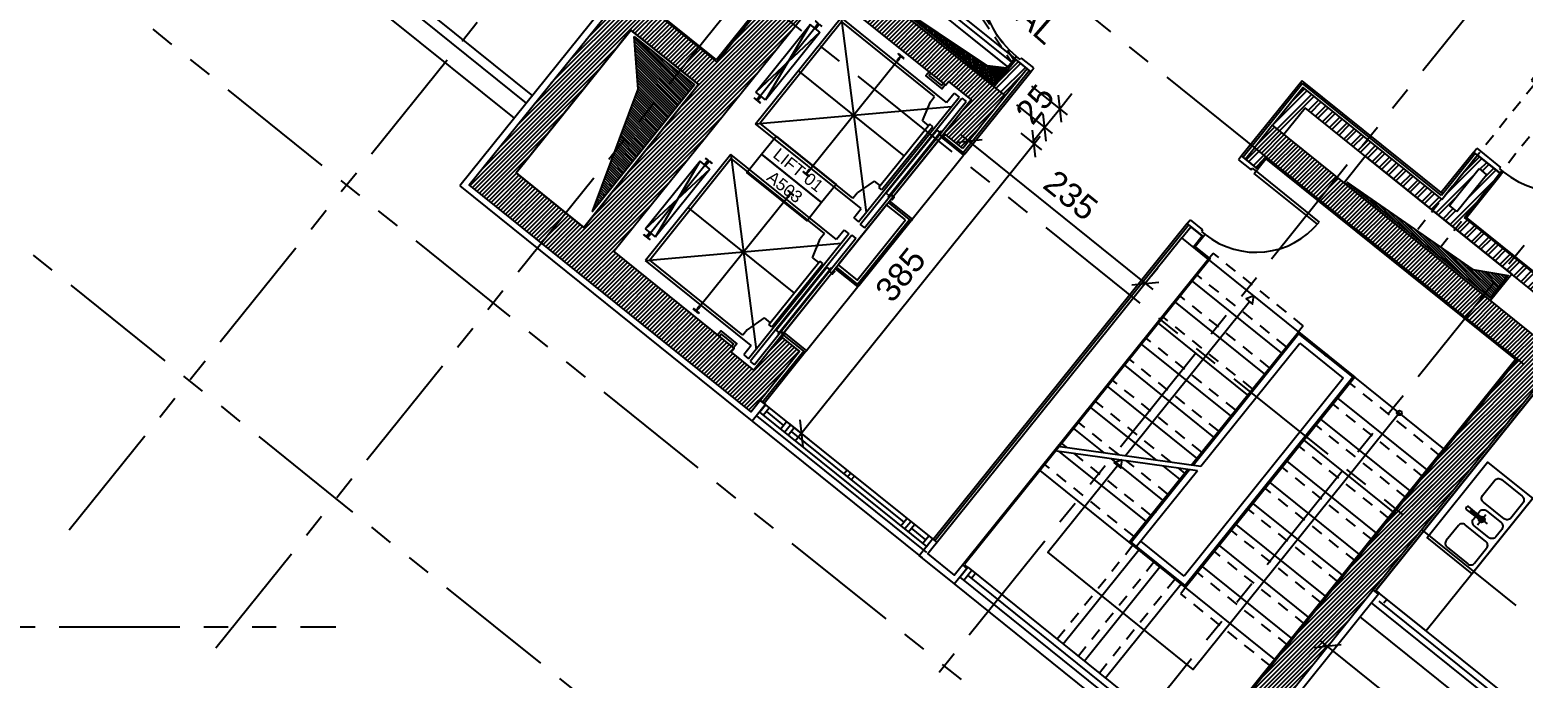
# Model space of a CAD drawing. Extents: x 453.8 to 514, y -2.6 to 70.8.
# Drawn here: x 475.16 to 490.64, y 34.97 to 41.68 of the extents above; entities that cross this region are included whole.
import ezdxf
from ezdxf.enums import TextEntityAlignment as Align

# ---------------------------------------------------------------- set-up
doc = ezdxf.new("R2010")
doc.units = 0
doc.header["$MEASUREMENT"] = 0
doc.header["$PDMODE"] = 35
doc.header["$PDSIZE"] = 0.3
for name, pattern in [('AXIS_100$0$A-AXIS$0$PHANTOM', [2.5, 1.25, -0.25, 0.25, -0.25, 0.25, -0.25]), ('HIDDEN2', [0.1875, 0.125, -0.0625]), ('S-9-10TH$0$HIDDEN2', [0.1875, 0.125, -0.0625])]:
    doc.linetypes.add(name, pattern=pattern)
doc.layers.get('0').update_dxf_attribs({"linetype": 'CONTINUOUS'})
doc.layers.get('DEFPOINTS').update_dxf_attribs({"linetype": 'CONTINUOUS'})
for name, color, linetype in [('A-ALU', 9, 'CONTINUOUS'), ('A-ANNO-EVTRTAG', 7, 'CONTINUOUS'), ('A-asc', 15, 'CONTINUOUS'), ('A-BALUST', 1, 'CONTINUOUS'), ('a-dim', 3, 'CONTINUOUS'), ('A-Door', 1, 'CONTINUOUS'), ('A-DOORS', 1, 'CONTINUOUS'), ('A-ELEV-VVF', 252, 'CONTINUOUS'), ('A-FLOR-HRAL', 15, 'CONTINUOUS'), ('A-FLOR-PFIX', 61, 'CONTINUOUS'), ('A-FLOR-STRS', 40, 'CONTINUOUS'), ('A-FLOR-STRS-ARO', 1, 'CONTINUOUS'), ('A-HATCH-CONC', 8, 'CONTINUOUS'), ('A-HATCH-WALL', 8, 'CONTINUOUS'), ('a-kitchen', 95, 'CONTINUOUS'), ('A-NOMENCLATURE', 3, 'CONTINUOUS'), ('A-PLASTER', 8, 'CONTINUOUS'), ('A-PORTE', 1, 'CONTINUOUS'), ('A-proj-wood', 5, 'CONTINUOUS'), ('A-PROJ1H', 9, 'HIDDEN2'), ('A-PROJECTION', 9, 'CONTINUOUS'), ('a-revetement', 1, 'CONTINUOUS'), ('A-sect-marble', 1, 'CONTINUOUS'), ('a-shaft', 251, 'CONTINUOUS'), ('A-WALL', 4, 'CONTINUOUS'), ('AXIS_100$0$A-AXIS-100', 10, 'AXIS_100$0$A-AXIS$0$PHANTOM'), ('S-9-10TH$0$A-SHAFT 9-10TH', 8, 'CONTINUOUS'), ('S-9-10TH$0$A-STR 9-10TH', 2, 'CONTINUOUS'), ('S-9-10TH$0$S-DROPBEAM 9-10th', 2, 'S-9-10TH$0$HIDDEN2')]:
    doc.layers.add(name, color=color, linetype=linetype)
doc.styles.add('A100-STEXT', font='ARIAL.TTF', dxfattribs={"height": 0.25})
doc.styles.add('BLOCK', font='ARIAL.TTF', dxfattribs={"width": 0.8, "height": 0.25})
doc.dimstyles.new('A100-DIM', dxfattribs={"dimtxt": 0.25, "dimasz": 0.2, "dimexe": 0.1, "dimexo": 0.3, "dimgap": 0.1, "dimtad": 1, "dimlfac": 100, "dimdsep": 46, "dimtxsty": 'A100-STEXT', "dimblk1": 'OBLIQUE', "dimblk2": 'OBLIQUE', "dimsah": 1, "dimcen": -0.05, "dimdle": 0.1, "dimclrd": 15, "dimclre": 15, "dimclrt": 256, "dimadec": 0, "dimazin": 0, "dimtfac": 0.28, "dimtix": 1, "dimtmove": 2, "dimatfit": 3, "dimldrblk": 'OBLIQUE', "dimfxl": 0, "dimtolj": 1, "dimarcsym": 0})
pattern_1 = [(45, (463.73762, -5e-11), (-0.06629126, 0.06629126), []), (45, (463.78181, -5e-11), (-0.06629126, 0.06629126), [])]
pattern_2 = [(45, (463.73762, 4e-15), (-0.022097087, 0.022097087), [])]

# ---------------------------------------------------------------- blocks, each defined once
blk = doc.blocks.new('sink')
at = {"layer": 'a-kitchen'}
for p, q in [((0.325, -0.43), (0.325, -0.565)), ((0.17, -0.5), (0.395, -0.5))]:
    blk.add_line(p, q, dxfattribs=at)
blk.add_lwpolyline([(0.6, -1), (0.6, 0), (0, 0), (0, -1)], close=True, dxfattribs=at)
for points in [[(0.225, -0.05), (0.5, -0.05, -0.414214), (0.55, -0.1), (0.55, -0.3, -0.414214), (0.5, -0.35), (0.225, -0.35, -0.414214), (0.175, -0.3), (0.175, -0.1, -0.414214)], [(0.134, -0.48), (0.316, -0.485, -0.89936), (0.316, -0.515), (0.134, -0.52, -0.70892)], [(0.225, -0.95), (0.5, -0.95, 0.414214), (0.55, -0.9), (0.55, -0.7, 0.414214), (0.5, -0.65), (0.225, -0.65, 0.414214), (0.175, -0.7), (0.175, -0.9, 0.414214)]]:
    blk.add_lwpolyline(points, format="xyb", close=True, dxfattribs=at)
blk.add_lwpolyline([(0.255, -0.516), (0.255, -0.55, 0.414214), (0.305, -0.6), (0.5, -0.6, 0.414214), (0.55, -0.55), (0.55, -0.45, 0.414214), (0.5, -0.4), (0.305, -0.4, 0.414214), (0.255, -0.45), (0.255, -0.484, 62.569326)], format="xyb", dxfattribs=at)
for radius, start, end in [(0.03, 211.8659, 148.1341), (0.02, 229.2152, 130.7848)]:
    blk.add_arc((0.325, -0.5), radius, start, end, dxfattribs=at)
blk = doc.blocks.new('Rail3kg')
for p, q in [((3, 0), (-3, 0)), ((-43.5, -58), (-11, -58)), ((-43.5, -60), (-43.5, -58)), ((-43.5, -60), (-11, -60)), ((-8, -5), (-8, -55)), ((-6, -5), (-6, -55)), ((-3, -2), (3, -2)), ((6, -5), (6, -55)), ((8, -5), (8, -55)), ((11, -58), (43.5, -58)), ((11, -60), (43.5, -60)), ((43.5, -60), (43.5, -58))]:
    blk.add_line(p, q)
for centre, radius, start, end in [((-3, -5), 5, 90, 180), ((3, -5), 5, 0, 90), ((-11, -55), 5, 270, 360), ((-11, -55), 3, 270, 0), ((-3, -5), 3, 90, 180), ((3, -5), 3, 0, 90), ((11, -55), 5, 180, 270), ((11, -55), 3, 180, 270)]:
    blk.add_arc(centre, radius, start, end)
blk = doc.blocks.new('T75-3')
for p, q in [((1, 5), (0, 4)), ((0, -4), (0, 4)), ((1, 5), (30, 5)), ((30, 4), (30, 5)), ((32, 3), (51, 3)), ((57, 35), (55, 7)), ((59, 37), (62, 37)), ((62, -38), (62, 37)), ((0, -4), (1, -5)), ((1, -5), (30, -5)), ((30, -5), (30, -4)), ((32, -3), (51, -3)), ((55, -7), (57, -35)), ((59, -38), (62, -38))]:
    blk.add_line(p, q)
for centre, radius, start, end in [((32, 4), 1.5, 180, 270), ((51, 7), 4, 270, 356.6822), ((59, 35), 2.5, 90, 176.6822), ((32, -4), 1.5, 90, 180), ((51, -7), 4, 3.3178, 90), ((59, -35), 2.5, 183.3178, 270)]:
    blk.add_arc(centre, radius, start, end)
blk = doc.blocks.new('ascenseurs')
at = {"layer": 'A-asc'}
for p, q in [((1.6, 0.03), (1.6, 0.03)), ((1.815, 0), (1.87, 0)), ((1.815, -1.68), (1.815, 0)), ((1.87, -1.68), (1.87, 0)), ((1.72, -0.134), (0.315, -0.134)), ((0.315, -1.546), (1.785, -0.134)), ((0.315, -0.134), (1.785, -1.546)), ((0.315, -1.546), (0.315, -0.134)), ((1.05, -1.565), (1.05, -0.115)), ((1.72, -0.01), (1.785, -0.01)), ((1.72, -0.134), (1.72, -0.01)), ((1.785, -1.67), (1.785, -0.01)), ((1.585, -0.165), (0.345, -0.165)), ((0.345, -1.515), (0.345, -0.165)), ((1.585, -0.235), (1.585, -0.165)), ((1.645, -0.44), (1.585, -0.235)), ((0.24, -0.39), (0.11, -0.39)), ((0.11, -1.29), (0.11, -0.39)), ((0.24, -0.39), (0.11, -1.29)), ((0.11, -0.39), (0.24, -1.29)), ((0.175, -0.39), (0.175, -1.29)), ((0.24, -1.29), (0.24, -0.39)), ((1.645, -0.44), (1.725, -0.44)), ((1.765, -0.42), (1.725, -0.42)), ((1.725, -0.42), (1.725, -1.26)), ((1.765, -0.42), (1.765, -1.26)), ((1.862, -0.42), (1.822, -0.42)), ((1.822, -0.42), (1.822, -1.26)), ((1.862, -0.42), (1.862, -1.26)), ((1.725, -0.84), (0.315, -0.84)), ((0.24, -1.29), (0.11, -1.29)), ((1.645, -1.24), (1.585, -1.445)), ((1.645, -1.24), (1.725, -1.24)), ((1.765, -1.26), (1.725, -1.26)), ((1.862, -1.26), (1.822, -1.26)), ((1.72, -1.546), (0.315, -1.546)), ((1.585, -1.515), (0.345, -1.515)), ((1.585, -1.515), (1.585, -1.445)), ((1.72, -1.67), (1.72, -1.546)), ((1.72, -1.67), (1.785, -1.67)), ((1.815, -1.68), (1.87, -1.68)), ((1.72, -1.83), (1.72, -1.954)), ((1.72, -1.83), (1.785, -1.83)), ((1.785, -1.83), (1.785, -3.49)), ((1.815, -1.82), (1.87, -1.82)), ((1.815, -1.82), (1.815, -3.5)), ((1.87, -1.82), (1.87, -3.5)), ((1.72, -1.954), (0.315, -1.954)), ((0.315, -1.954), (1.785, -3.366)), ((0.315, -3.366), (1.785, -1.954)), ((0.315, -1.954), (0.315, -3.366)), ((1.585, -1.985), (0.345, -1.985)), ((0.345, -1.985), (0.345, -3.335)), ((1.05, -1.935), (1.05, -3.385)), ((1.585, -1.985), (1.585, -2.055)), ((1.645, -2.26), (1.585, -2.055)), ((0.24, -2.21), (0.11, -2.21)), ((0.11, -2.21), (0.11, -3.11)), ((0.24, -3.11), (0.11, -2.21)), ((0.11, -3.11), (0.24, -2.21)), ((0.175, -3.11), (0.175, -2.21)), ((0.24, -2.21), (0.24, -3.11)), ((1.645, -2.26), (1.725, -2.26)), ((1.765, -2.24), (1.725, -2.24)), ((1.725, -3.08), (1.725, -2.24)), ((1.765, -3.08), (1.765, -2.24)), ((1.862, -2.24), (1.822, -2.24)), ((1.822, -3.08), (1.822, -2.24)), ((1.862, -3.08), (1.862, -2.24)), ((1.725, -2.66), (0.315, -2.66)), ((1.645, -3.06), (1.585, -3.265)), ((1.645, -3.06), (1.725, -3.06)), ((1.765, -3.08), (1.725, -3.08)), ((1.862, -3.08), (1.822, -3.08)), ((0.24, -3.11), (0.11, -3.11)), ((1.72, -3.366), (0.315, -3.366)), ((1.585, -3.335), (0.345, -3.335)), ((1.585, -3.265), (1.585, -3.335)), ((1.72, -3.366), (1.72, -3.49)), ((1.72, -3.49), (1.785, -3.49)), ((1.815, -3.5), (1.87, -3.5))]:
    blk.add_line(p, q, dxfattribs=at)
for points in [[(1.378, 0), (1.378, -0.055), (1.592, -0.055), (1.592, 0)], [(1.402, 0), (1.402, -0.03), (1.567, -0.03), (1.567, 0)], [(1.378, -3.5), (1.378, -3.445), (1.592, -3.445), (1.592, -3.5)], [(1.402, -3.5), (1.402, -3.47), (1.567, -3.47), (1.567, -3.5)]]:
    blk.add_lwpolyline(points, dxfattribs=at)
for points in [[(1.862, -0.434, 0.414214), (1.868, -0.44), (1.907, -0.44, 0.414214), (1.913, -0.434), (1.913, -0.405), (1.91, -0.405), (1.91, -0.434, -0.414214), (1.907, -0.437), (1.868, -0.437, -0.414214), (1.865, -0.434), (1.865, -0.405), (1.862, -0.405)], [(1.865, -1.246), (1.865, -1.275), (1.862, -1.275), (1.862, -1.246, -0.414214), (1.868, -1.24), (1.907, -1.24, -0.414214), (1.913, -1.246), (1.913, -1.275), (1.91, -1.275), (1.91, -1.246, 0.414214), (1.907, -1.243), (1.868, -1.243, 0.414214)], [(1.865, -2.254), (1.865, -2.225), (1.862, -2.225), (1.862, -2.254, 0.414214), (1.868, -2.26), (1.907, -2.26, 0.414214), (1.913, -2.254), (1.913, -2.225), (1.91, -2.225), (1.91, -2.254, -0.414214), (1.907, -2.257), (1.868, -2.257, -0.414214)], [(1.862, -3.066, -0.414214), (1.868, -3.06), (1.907, -3.06, -0.414214), (1.913, -3.066), (1.913, -3.095), (1.91, -3.095), (1.91, -3.066, 0.414214), (1.907, -3.063), (1.868, -3.063, 0.414214), (1.865, -3.066), (1.865, -3.095), (1.862, -3.095)]]:
    blk.add_lwpolyline(points, format="xyb", close=True, dxfattribs=at)
at = {"layer": 'A-asc', "yscale": 0.0009999999999994458, "zscale": 0.001}
for name, p, xscale, rotation in [('T75-3', (1.05, -0.115), 0.0009999999999994458, 90), ('Rail3kg', (0.175, -0.39), -0.0009999999999976694, 180), ('T75-3', (1.05, -1.565), -0.0009999999999994458, 90), ('T75-3', (1.05, -1.935), 0.0009999999999994458, 90), ('Rail3kg', (0.175, -2.21), -0.0009999999999976694, 180), ('T75-3', (1.05, -3.385), -0.0009999999999994458, 90)]:
    blk.add_blockref(name, p, dxfattribs=dict(at, xscale=xscale, rotation=rotation))
at = {"layer": 'A-asc', "xscale": 0.0009999999999976694, "yscale": 0.0009999999999994458, "zscale": 0.001}
for p in [(0.175, -1.29), (0.175, -3.11)]:
    blk.add_blockref('Rail3kg', p, dxfattribs=at)
blk = doc.blocks.new('EVTRTAG')
at = {"color": 7}
for points in [[(-0.008, 0.00482), (0.008, 0.00482), (0.008, 0), (-0.008, 0)], [(-0.008, 0), (0.008, 0), (0.008, -0.00482), (-0.008, -0.00482)]]:
    blk.add_lwpolyline(points, close=True, dxfattribs=at)
at = {"color": 7, "style": 'BLOCK'}
blk.add_attdef('EVTR', text='', height=0.0025, dxfattribs=at).set_placement((0, 0.00225), align=Align.MIDDLE)
blk.add_attdef('DWG', text='', height=0.0025, rotation=360, dxfattribs=at).set_placement((0, -0.00225), align=Align.MIDDLE)
blk = doc.blocks.new('A$C2E6C1293')
at = {"layer": 'A-FLOR-HRAL'}
for p, q in [((-2.543, 1.2), (-1.777, -0.085)), ((-2.486, 1.2), (-1.72, -0.085)), ((-2.785, -0.085), (-1.777, -0.085)), ((-2.715, -0.665), (-2.715, -0.085)), ((-1.72, -0.085), (-0.085, -0.085)), ((-1.72, -0.085), (-0.085, -0.085)), ((-0.085, -0.085), (-0.085, -0.665)), ((-0.085, -0.665), (-2.715, -0.665))]:
    blk.add_line(p, q, dxfattribs=at)
for points in [[(-1.77, 0), (0, 0), (0, -0.75), (-2.8, -0.75), (-2.8, 0), (-1.828, 0)], [(-1.761, -0.015), (-0.015, -0.015), (-0.015, -0.735), (-2.785, -0.735), (-2.785, -0.015), (-1.819, -0.015)]]:
    blk.add_lwpolyline(points, dxfattribs=at)
for points in [[(-1.55, -0.015), (-1.55, 0), (-1.53, 0), (-1.53, -0.015)], [(-0.71, -0.015), (-0.71, 0), (-0.69, 0), (-0.69, -0.015)], [(-2.39, -0.015), (-2.39, 0), (-2.37, 0), (-2.37, -0.015)], [(-2.8, -0.365), (-2.785, -0.365), (-2.785, -0.385), (-2.8, -0.385)], [(-0.015, -0.365), (0, -0.365), (0, -0.385), (-0.015, -0.385)], [(-2.39, -0.75), (-2.39, -0.735), (-2.37, -0.735), (-2.37, -0.75)], [(-1.55, -0.75), (-1.55, -0.735), (-1.53, -0.735), (-1.53, -0.75)], [(-0.71, -0.75), (-0.71, -0.735), (-0.69, -0.735), (-0.69, -0.75)]]:
    blk.add_lwpolyline(points, close=True, dxfattribs=at)
blk = doc.blocks.new('P90E21.5D')
at = {"layer": 'A-PORTE'}
for p, q in [((0, 0), (-0.031, -0.039)), ((0.168, -0.135), (0, 0)), ((-0.031, -0.039), (0.097, -0.142)), ((0.097, -0.142), (0.11, -0.127)), ((0.11, -0.127), (0.149, -0.158)), ((0.13, -0.181), (0.155, -0.15)), ((0.149, -0.158), (0.168, -0.135)), ((0.785, -0.708), (0.13, -0.181)), ((0.149, -0.158), (0.803, -0.685)), ((-0.564, -0.701), (-0.533, -0.662)), ((-0.396, -0.836), (-0.564, -0.701)), ((-0.533, -0.662), (-0.404, -0.766)), ((-0.404, -0.766), (-0.417, -0.781)), ((-0.417, -0.781), (-0.378, -0.813)), ((-0.378, -0.813), (-0.396, -0.836))]:
    blk.add_line(p, q, dxfattribs=at)
blk.add_arc((0.149, -0.158), 0.84, 231.1937, 321.1937, dxfattribs=at)
blk = doc.blocks.new('P100E36.5D')
at = {"layer": 'A-PORTE'}
for p, q in [((0, 0), (-0.031, -0.039)), ((0.284, -0.229), (0, 0)), ((-0.031, -0.039), (0.214, -0.236)), ((0.214, -0.236), (0.227, -0.221)), ((0.227, -0.221), (0.266, -0.252)), ((0.247, -0.275), (0.272, -0.244)), ((0.979, -0.865), (0.247, -0.275)), ((0.266, -0.252), (0.284, -0.229)), ((0.266, -0.252), (0.998, -0.841)), ((-0.627, -0.779), (-0.595, -0.74)), ((-0.595, -0.74), (-0.35, -0.938)), ((-0.342, -1.008), (-0.627, -0.779)), ((-0.35, -0.938), (-0.362, -0.953)), ((-0.362, -0.953), (-0.323, -0.985)), ((-0.323, -0.985), (-0.342, -1.008))]:
    blk.add_line(p, q, dxfattribs=at)
blk.add_arc((0.266, -0.252), 0.94, 231.1937, 321.1937, dxfattribs=at)
blk = doc.blocks.new('P100E21.5D')
at = {"layer": 'A-PORTE'}
for p, q in [((0.03, 0.215), (0.03, 1.155)), ((0.06, 1.155), (0.06, 0.215)), ((0.03, 0.215), (0, 0.215)), ((0, 0.215), (0, 0)), ((0.06, 0.215), (0.02, 0.215)), ((0.03, 0.165), (0.03, 0.215)), ((0.05, 0.165), (0.03, 0.165)), ((0.05, 0), (0.05, 0.165)), ((0.95, 0), (0.95, 0.165)), ((0.95, 0.165), (0.97, 0.165)), ((0.97, 0.215), (1, 0.215)), ((0.97, 0.165), (0.97, 0.215)), ((1, 0.215), (1, 0)), ((0, 0), (0.05, 0)), ((1, 0), (0.95, 0))]:
    blk.add_line(p, q, dxfattribs=at)
blk.add_arc((0.03, 0.215), 0.94, 0, 90, dxfattribs=at)
blk = doc.blocks.new('A$C59A015EB')
at = {"layer": 'A-ALU'}
for p, q in [((21.064, 36.014), (21.145, 36.116)), ((21.103, 35.983), (21.184, 36.084)), ((21.145, 36.116), (23.499, 34.223)), ((21.064, 36.014), (23.417, 34.122)), ((21.183, 36.002), (21.223, 36.053)), ((25.456, 35.748), (25.488, 35.787))]:
    blk.add_line(p, q, dxfattribs=at)
for points in [[(23.419, 34.204), (21.144, 36.034)], [(27.925, 33.743), (25.408, 35.767)], [(28.005, 33.762), (25.41, 35.849)], [(27.923, 33.661), (25.328, 35.748)]]:
    blk.add_lwpolyline(points, dxfattribs=at)
blk = doc.blocks.new('A$C696A6D5F')
at = {"layer": 'A-ALU'}
for p, q in [((-0.063, -0.078), (0, 0)), ((0, 0), (1.73, -1.391)), ((-0.063, -0.078), (1.667, -1.469)), ((-0.024, -0.109), (0.039, -0.031)), ((0.008, -0.07), (0.187, -0.214)), ((0.156, -0.253), (0.218, -0.175)), ((0.195, -0.285), (0.257, -0.207)), ((0.233, -0.316), (0.296, -0.238)), ((0.265, -0.277), (1.434, -1.217)), ((0.81, -0.716), (0.842, -0.677)), ((0.849, -0.747), (0.881, -0.708)), ((0.888, -0.778), (0.92, -0.739)), ((1.402, -1.256), (1.465, -1.178)), ((1.441, -1.287), (1.504, -1.21)), ((1.48, -1.319), (1.543, -1.241)), ((1.66, -1.399), (1.512, -1.28)), ((1.628, -1.438), (1.691, -1.36)), ((1.667, -1.469), (1.73, -1.391))]:
    blk.add_line(p, q, dxfattribs=at)
blk = doc.blocks.new('A$C20720AEC')
at = {"layer": 'A-ALU'}
blk.add_blockref('A$C696A6D5F', (19.049, 37.801), dxfattribs=at)
blk = doc.blocks.new('_OBLIQUE')
at = {"color": 0, "linetype": 'ByBlock'}
blk.add_line((-0.5, -0.5), (0.5, 0.5), dxfattribs=at)
blk = doc.blocks.new('*D81')
at = {"layer": 'a-dim', "color": 15, "lineweight": -2}
for p, q in [((491.457, 33.008), (488.535, 35.359)), ((488.538, 35.204), (488.55, 35.218)), ((491.305, 32.979), (491.316, 32.993))]:
    blk.add_line(p, q, dxfattribs=at)
at = {"layer": 'DEFPOINTS', "color": 0}
for p in [(488.613, 35.296), (488.726, 35.437), (491.493, 33.213)]:
    blk.add_point(p, dxfattribs=at)
at = {"layer": 'a-dim', "color": 15, "lineweight": -2, "xscale": 0.2, "yscale": 0.2, "zscale": 0.2}
for p, rotation in [((488.613, 35.296), 141.1937093679261), ((491.379, 33.071), 321.193709367926)]:
    blk.add_blockref('_OBLIQUE', p, dxfattribs=dict(at, rotation=rotation))
at = {"layer": 'a-dim', "insert": (490.139, 34.361), "char_height": 0.25, "attachment_point": 5, "rotation": 321.1937, "style": 'A100-STEXT'}
blk.add_mtext('\\A1;355', dxfattribs=at)
blk = doc.blocks.new('*D95')
at = {"layer": 'a-dim', "color": 15, "lineweight": -2}
for p, q in [((485.544, 41.102), (485.913, 40.806)), ((485.835, 40.868), (485.96, 41.024)), ((485.387, 40.907), (485.756, 40.611)), ((485.678, 40.673), (485.835, 40.868)), ((485.678, 40.673), (485.553, 40.518))]:
    blk.add_line(p, q, dxfattribs=at)
at = {"layer": 'DEFPOINTS', "color": 0}
for p in [(485.31, 41.29), (485.153, 41.095), (485.835, 40.868)]:
    blk.add_point(p, dxfattribs=at)
at = {"layer": 'a-dim', "color": 15, "lineweight": -2, "xscale": 0.2, "yscale": 0.2, "zscale": 0.2}
for p, rotation in [((485.835, 40.868), 231.193709369286), ((485.678, 40.673), 51.193709369286)]:
    blk.add_blockref('_OBLIQUE', p, dxfattribs=dict(at, rotation=rotation))
at = {"layer": 'a-dim', "insert": (485.579, 40.914), "char_height": 0.25, "attachment_point": 5, "rotation": 51.1937, "style": 'A100-STEXT'}
blk.add_mtext('\\A1;25', dxfattribs=at)
blk = doc.blocks.new('*D103')
at = {"layer": 'a-dim', "color": 15, "lineweight": -2}
for p, q in [((483.093, 37.427), (485.631, 40.583)), ((485.433, 40.614), (485.646, 40.442)), ((483.021, 37.613), (483.234, 37.442))]:
    blk.add_line(p, q, dxfattribs=at)
at = {"layer": 'DEFPOINTS', "color": 0}
for p in [(485.2, 40.802), (485.568, 40.505), (482.787, 37.801)]:
    blk.add_point(p, dxfattribs=at)
at = {"layer": 'a-dim', "color": 15, "lineweight": -2, "xscale": 0.2, "yscale": 0.2, "zscale": 0.2}
for p, rotation in [((485.568, 40.505), 51.19370937195033), ((483.156, 37.505), 231.1937093719503)]:
    blk.add_blockref('_OBLIQUE', p, dxfattribs=dict(at, rotation=rotation))
at = {"layer": 'a-dim', "insert": (484.185, 39.148), "char_height": 0.25, "attachment_point": 5, "rotation": 51.1937, "style": 'A100-STEXT'}
blk.add_mtext('\\A1;385', dxfattribs=at)
blk = doc.blocks.new('*D104')
at = {"layer": 'a-dim', "color": 15, "lineweight": -2}
for p, q in [((484.813, 40.593), (486.801, 38.995)), ((485.02, 40.689), (484.954, 40.608)), ((486.851, 39.217), (486.785, 39.135))]:
    blk.add_line(p, q, dxfattribs=at)
at = {"layer": 'DEFPOINTS', "color": 0}
for p in [(484.832, 40.456), (486.723, 39.057), (486.663, 38.983)]:
    blk.add_point(p, dxfattribs=at)
at = {"layer": 'a-dim', "color": 15, "lineweight": -2, "xscale": 0.2, "yscale": 0.2, "zscale": 0.2}
for p, rotation in [((484.891, 40.53), 141.1937093693931), ((486.723, 39.057), 321.193709369393)]:
    blk.add_blockref('_OBLIQUE', p, dxfattribs=dict(at, rotation=rotation))
at = {"layer": 'a-dim', "insert": (485.95, 39.971), "char_height": 0.25, "attachment_point": 5, "rotation": 321.1937, "style": 'A100-STEXT'}
blk.add_mtext('\\A1;235', dxfattribs=at)

msp = doc.modelspace()

# ---------------------------------------------------------------- hatches: boundary and pattern name
at = {"layer": 'A-HATCH-CONC', "ltscale": 4}
h = msp.add_hatch(dxfattribs=at)
h.set_pattern_fill('ANSI31', color=256, scale=0.25, style=0)
h.set_pattern_definition(pattern_2)
h.paths.add_polyline_path([(483.40692, 42.11482), (484.65371, 41.11206), (484.68504, 41.15103), (484.91881, 40.96301), (484.6368, 40.61233), (484.83161, 40.45565), (485.27037, 41.00124), (482.34811, 43.35132), (482.16013, 43.11758), (483.09522, 42.36551), (482.28053, 41.35247), (481.34541, 42.10449), (479.71602, 40.07839), (482.63827, 37.72831), (483.13963, 38.35172), (482.94481, 38.5084), (482.6628, 38.15773), (482.42902, 38.34573), (482.46035, 38.3847), (481.21352, 39.3874)])
h.paths.add_polyline_path([(482.09253, 41.11869), (480.90181, 39.63807), (480.20047, 40.2021), (481.3912, 41.68273)], flags=16)
h.paths.add_polyline_path([(464.21599, 43.1), (463.81599, 43.1), (463.81599, 53.1), (464.21599, 53.1)])
at = {"layer": 'A-HATCH-CONC'}
h = msp.add_hatch(dxfattribs=at)
h.set_pattern_fill('ANSI31', color=256, scale=0.25, style=0)
h.set_pattern_definition(pattern_2)
h.paths.add_polyline_path([(497.3783, 39.73236), (496.98922, 40.04639), (496.8008, 39.81295), (496.8008, 39.81295), (497.19044, 39.4996)])
h.paths.add_polyline_path([(498.36812, 38.93749), (498.18011, 38.70371), (498.64767, 38.32769), (498.83568, 38.56147)])
h.paths.add_polyline_path([(491.02629, 38.2972), (488.04169, 40.69742), (487.85368, 40.46364), (490.58112, 38.27023), (489.35855, 36.74999), (489.78202, 36.74999)])
h = msp.add_hatch(dxfattribs=at)
h.set_pattern_fill('ANSI31', color=256, scale=0.25, style=0)
h.set_pattern_definition([(45, (463.73762, -5e-11), (-0.022097087, 0.022097087), [])])
h.paths.add_polyline_path([(487.197, 34.06218), (487.45416, 33.85537), (489.95939, 36.97054), (489.53591, 36.97054)])
at = {"layer": 'A-HATCH-WALL'}
h = msp.add_hatch(dxfattribs=at)
h.set_pattern_fill('ANSI32', color=256, scale=0.25, style=0)
h.set_pattern_definition([(45, (475.46599, 19.35), (-0.06629126, 0.06629126), []), (45, (475.51018, 19.35), (-0.06629126, 0.06629126), [])])
h.paths.add_polyline_path([(485.49628, 41.28216), (485.37939, 41.37616), (485.15348, 41.09524), (485.27037, 41.00124)])
h = msp.add_hatch(dxfattribs=at)
h.set_pattern_fill('ANSI32', color=256, scale=0.25, style=0)
h.set_pattern_definition(pattern_1)
h.paths.add_polyline_path([(490.03046, 39.73968), (490.40021, 40.19944), (490.16643, 40.38745), (489.79668, 39.92768), (488.35503, 41.08706), (488.04169, 40.69742), (488.15858, 40.60342), (488.37792, 40.87616), (490.98847, 38.77675), (490.76913, 38.50401), (490.84706, 38.44134), (491.0664, 38.71409), (491.1677, 38.63262), (490.94836, 38.35987), (491.02629, 38.2972), (491.24563, 38.56995), (491.88463, 38.05606), (491.97863, 38.17295)])
h.paths.add_polyline_path([(489.95253, 39.80234), (489.87461, 39.86501), (490.18168, 40.24686), (490.25961, 40.18419)], flags=16)
h = msp.add_hatch(dxfattribs=at)
h.set_pattern_fill('ANSI32', color=256, scale=0.25, style=0)
h.set_pattern_definition(pattern_1)
h.paths.add_polyline_path([(487.97057, 40.36964), (487.85368, 40.46364), (487.75968, 40.34675), (487.87657, 40.25275)])
at = {"layer": 'a-shaft'}
h = msp.add_hatch(dxfattribs=at)
h.set_pattern_fill('_USER,_O', color=256, scale=0.02, angle=135, pattern_type=0)
h.set_pattern_definition([(96.193709368, (-278079.404837, 193592.289034), (-0.0198832563094, -0.0021578041), [])])
h.paths.add_polyline_path([(485.15034, 41.12325), (485.28225, 41.28728), (485.08697, 41.31251), (484.07364, 41.98914)])
h = msp.add_hatch(dxfattribs=at)
h.set_pattern_fill('_USER', color=256, scale=0.02, angle=135, style=0, pattern_type=0)
h.set_pattern_definition([(135, (463.73762, -5e-11), (-0.014142136, -0.014142136), [])])
h.paths.add_polyline_path([(482.05035, 41.11411), (481.42622, 41.61607), (481.46664, 41.07), (480.99454, 39.80125)])
h = msp.add_hatch(dxfattribs=at)
h.set_pattern_fill('_USER,_O', color=256, scale=0.02, angle=135, pattern_type=0)
h.set_pattern_definition([(135, (463.73762, -5e-11), (-0.014142136, -0.014142136), [])])
h.paths.add_polyline_path([(488.81011, 40.10512), (490.11625, 39.20075), (490.48395, 39.13872), (490.29852, 38.90814)])

# ---------------------------------------------------------------- linework, layer by layer
at = {"layer": 'A-ALU'}
msp.add_lwpolyline([(491.54506, 33.51694), (488.95009, 35.60382)], dxfattribs=at)
at = {"layer": 'A-BALUST'}
for points in [[(477.68861, 43.03059), (480.30696, 40.92491)], [(477.75128, 43.10851), (480.36963, 41.00284)]]:
    msp.add_lwpolyline(points, dxfattribs=at)
at = {"layer": 'A-Door', "linetype": 'HIDDEN2'}
msp.add_lwpolyline([(485.03491, 41.79901), (485.3392, 41.35011), (485.36402, 41.36696), (485.06021, 41.81515)], dxfattribs=at)
at = {"layer": 'A-ELEV-VVF'}
msp.add_lwpolyline([(487.8477, 38.92855), (487.76696, 38.89724), (487.83444, 38.84297)], close=True, dxfattribs=at)
at = {"layer": 'A-FLOR-PFIX'}
msp.add_lwpolyline([(491.24944, 38.5348), (491.77155, 38.11492), (489.63454, 35.45761), (489.11243, 35.87749)], close=True, dxfattribs=at)
at = {"layer": 'A-FLOR-STRS'}
for p, q in [((488.30942, 38.55723), (487.38598, 39.29986)), ((488.13394, 38.33904), (487.21051, 39.08167)), ((487.95847, 38.12084), (487.03504, 38.86347)), ((487.783, 37.90265), (486.85956, 38.64527)), ((487.60753, 37.68445), (486.68409, 38.42708)), ((487.43205, 37.46626), (486.50862, 38.20888)), ((489.8173, 37.34459), (488.89387, 38.08722)), ((487.25658, 37.24806), (486.33315, 37.99069)), ((486.83329, 37.22916), (486.15767, 37.77249)), ((489.64183, 37.12639), (488.7184, 37.86902)), ((489.46636, 36.9082), (488.54292, 37.65083)), ((486.2917, 37.3054), (485.9822, 37.5543)), ((486.73016, 36.59348), (485.8254, 37.32109)), ((489.29088, 36.69), (488.36745, 37.43263)), ((486.90563, 36.81167), (486.36699, 37.24485)), ((487.08111, 37.02987), (486.90858, 37.16861)), ((489.11541, 36.47181), (488.19198, 37.21444)), ((486.55469, 36.37528), (485.63125, 37.11791)), ((488.93994, 36.25361), (488.0165, 36.99624)), ((488.76446, 36.03542), (487.84103, 36.77804)), ((488.58899, 35.81722), (487.66556, 36.55985)), ((486.65603, 36.29378), (485.87266, 35.3197)), ((488.41352, 35.59903), (487.49008, 36.34165)), ((486.87422, 36.11831), (486.09086, 35.14422)), ((488.23805, 35.38083), (487.31461, 36.12346)), ((487.09242, 35.94284), (486.30906, 34.96875)), ((488.06257, 35.16264), (487.13914, 35.90526))]:
    msp.add_line(p, q, dxfattribs=at)
at = {"layer": 'A-FLOR-STRS-ARO'}
for points in [[(486.51687, 37.2737), (487.8007, 38.8701)], [(489.35559, 37.7159), (487.21862, 35.05865), (485.71073, 36.27129), (486.43378, 37.17039)]]:
    msp.add_lwpolyline(points, dxfattribs=at)
for points in [[(487.8477, 38.92855), (487.76696, 38.89724), (487.83444, 38.84297)], [(486.48079, 37.22883), (486.40004, 37.19752), (486.46753, 37.14325)]]:
    msp.add_lwpolyline(points, close=True, dxfattribs=at)
msp.add_circle((489.35559, 37.7159), 0.025, dxfattribs=at)
at = {"layer": 'A-PLASTER'}
for p, q in [((483.07413, 42.36322), (482.27824, 41.37356)), ((482.27824, 41.37356), (481.30026, 42.16005))]:
    msp.add_line(p, q, dxfattribs=at)
for points in [[(485.3677, 41.38556), (485.29846, 41.29946)], [(487.88826, 40.24335), (487.97286, 40.34855), (490.56003, 38.26794), (487.27931, 34.18847), (487.23645, 34.22293), (487.22705, 34.21125)], [(491.98803, 38.18464), (490.05155, 39.74196), (490.4119, 40.19004)], [(487.32424, 39.54201), (487.23963, 39.4368), (487.39549, 39.31147), (484.84806, 36.14369)], [(491.86896, 38.03658), (491.24944, 38.5348), (489.11243, 35.87749)], [(484.84806, 36.14369), (484.88306, 36.11554), (484.87366, 36.10385)], [(489.11243, 35.87749), (489.1475, 35.84929), (489.1381, 35.8376)]]:
    msp.add_lwpolyline(points, dxfattribs=at)
at = {"layer": 'A-PORTE'}
msp.add_lwpolyline([(484.10812, 42.40431), (485.37053, 41.38908), (485.3392, 41.35011), (484.07678, 42.36535)], close=True, dxfattribs=at)
at = {"layer": 'A-proj-wood'}
for p, q in [((490.12746, 40.41879), (489.78905, 39.99798)), ((490.14305, 40.40625), (489.80464, 39.98545))]:
    msp.add_line(p, q, dxfattribs=at)
at = {"layer": 'A-PROJ1H'}
for p, q in [((487.37429, 39.30926), (487.42443, 39.3716)), ((488.35955, 38.61958), (487.42443, 39.3716)), ((488.18408, 38.40138), (487.24896, 39.15341)), ((488.00861, 38.18318), (487.07348, 38.93521)), ((487.83313, 37.96499), (486.89801, 38.71702)), ((488.35955, 38.61958), (488.30942, 38.55723)), ((487.65766, 37.74679), (486.72254, 38.49882)), ((487.48219, 37.5286), (486.54706, 38.28063)), ((487.30671, 37.3104), (486.37159, 38.06243)), ((489.77886, 37.27285), (488.84373, 38.02488)), ((486.98803, 37.20738), (486.19612, 37.84423)), ((489.60338, 37.05465), (488.66826, 37.80668)), ((486.44644, 37.28362), (486.02065, 37.62604)), ((489.42791, 36.83646), (488.49279, 37.58848)), ((485.90485, 37.35985), (485.84517, 37.40784)), ((486.7803, 36.65582), (485.98014, 37.2993)), ((489.25244, 36.61826), (488.31731, 37.37029)), ((486.60482, 36.43762), (485.6697, 37.18965)), ((486.95577, 36.87401), (486.52173, 37.22307)), ((487.13124, 37.09221), (487.06332, 37.14683)), ((489.07696, 36.40007), (488.14184, 37.15209)), ((488.90149, 36.18187), (487.96637, 36.9339)), ((488.72602, 35.96368), (487.7909, 36.7157)), ((488.55055, 35.74548), (487.61542, 36.49751)), ((486.59369, 36.34392), (485.81032, 35.36983)), ((488.37507, 35.52728), (487.43995, 36.27931)), ((486.81188, 36.16844), (486.02852, 35.19436)), ((488.1996, 35.30909), (487.26448, 36.06112)), ((487.03008, 35.99297), (486.24671, 35.01888)), ((487.13914, 35.90526), (487.089, 35.84292)), ((488.02413, 35.09089), (487.089, 35.84292))]:
    msp.add_line(p, q, dxfattribs=at)
at = {"layer": 'A-PROJECTION', "ltscale": 4}
msp.add_line((484.03605, 42.3147), (485.29846, 41.29946), dxfattribs=at)
at = {"layer": 'A-PROJECTION'}
for p, q in [((484.04144, 39.87202), (484.63684, 40.61229)), ((484.04144, 39.87202), (484.63684, 40.61229)), ((484.30656, 39.72299), (484.83922, 40.38536)), ((482.94481, 38.5084), (483.54016, 39.2487)), ((482.94481, 38.5084), (483.54016, 39.2487)), ((483.74259, 39.02173), (483.20992, 38.35938)), ((482.64896, 37.62989), (484.4101, 36.21357)), ((482.64897, 37.62988), (484.41012, 36.21356)), ((482.69284, 37.68443), (484.45398, 36.26811)), ((487.09858, 34.0515), (484.74519, 35.9441))]:
    msp.add_line(p, q, dxfattribs=at)
msp.add_lwpolyline([(477.56327, 42.87473), (480.18162, 40.76906)], dxfattribs=at)
at = {"layer": 'a-revetement'}
for p, q in [((481.29086, 42.14836), (479.6176, 40.06771)), ((479.6176, 40.06771), (482.64896, 37.62989)), ((482.78683, 37.80133), (482.64896, 37.62989)), ((482.78683, 37.80133), (482.64896, 37.62989)), ((482.78684, 37.80132), (482.64897, 37.62988)), ((482.73228, 37.8452), (482.78683, 37.80133)), ((482.78684, 37.80132), (482.73228, 37.8452)), ((482.73228, 37.8452), (482.78683, 37.80133)), ((489.1381, 35.8376), (487.46484, 33.75695)), ((489.1381, 35.8376), (489.08355, 35.88147))]:
    msp.add_line(p, q, dxfattribs=at)
msp.add_lwpolyline([(484.8269, 36.14145), (484.87366, 36.10385), (484.74519, 35.9441), (484.37893, 36.23864), (484.5168, 36.41008), (484.56356, 36.37248)], dxfattribs=at)
at = {"layer": 'A-sect-marble'}
for p, q in [((488.3474, 41.15736), (487.72071, 40.37809)), ((488.35045, 41.12924), (487.7363, 40.36555)), ((489.80464, 39.98545), (488.3474, 41.15736)), ((489.7921, 39.96986), (488.35045, 41.12924)), ((489.80464, 39.98545), (489.7921, 39.96986)), ((483.73955, 39.04984), (484.27844, 39.71993)), ((484.29403, 39.7074), (483.75515, 39.03732))]:
    msp.add_line(p, q, dxfattribs=at)
for points in [[(484.83621, 40.41344), (485.51974, 41.26329)], [(484.85182, 40.40094), (485.53525, 41.25082)], [(487.15669, 39.67674), (484.5246, 36.40381)], [(487.17228, 39.66421), (484.54018, 36.39128)], [(483.18181, 38.35631), (482.75566, 37.8264)], [(483.19741, 38.34379), (482.77124, 37.81386)]]:
    msp.add_lwpolyline(points, dxfattribs=at)
for points in [[(484.61799, 40.58895), (484.60546, 40.57336), (484.83922, 40.38536), (484.85175, 40.40094)], [(484.06026, 39.8954), (484.07279, 39.91098), (484.30656, 39.72299), (484.29403, 39.7074)], [(483.52136, 39.22533), (483.50883, 39.20974), (483.74259, 39.02173), (483.75512, 39.03732)], [(482.96361, 38.53178), (482.97614, 38.54736), (483.20992, 38.35938), (483.19738, 38.34379)]]:
    msp.add_lwpolyline(points, close=True, dxfattribs=at)
at = {"layer": 'a-shaft'}
msp.add_lwpolyline([(484.07364, 41.98914), (485.15034, 41.12325), (485.28225, 41.28728), (485.08697, 41.31251), (484.07364, 41.98914)], dxfattribs=at)
for points in [[(481.42622, 41.61607), (482.05035, 41.11411), (480.99454, 39.80125), (481.46664, 41.07)], [(488.81011, 40.10512), (490.11625, 39.20075), (490.48395, 39.13872), (490.29852, 38.90814)]]:
    msp.add_lwpolyline(points, close=True, dxfattribs=at)
at = {"layer": 'A-WALL'}
for p, q in [((485.15348, 41.09524), (485.37939, 41.37616)), ((485.37939, 41.37616), (485.49628, 41.28216)), ((488.15858, 40.60342), (488.37792, 40.87616)), ((490.98847, 38.77675), (488.37792, 40.87616)), ((489.79668, 39.92768), (490.16643, 40.38745)), ((489.87461, 39.86501), (490.18168, 40.24686)), ((490.16643, 40.38745), (490.40021, 40.19944)), ((490.18168, 40.24686), (490.25961, 40.18419)), ((489.95253, 39.80234), (490.25961, 40.18419)), ((490.03046, 39.73968), (490.40021, 40.19944)), ((489.95253, 39.80234), (489.87461, 39.86501)), ((487.10165, 39.52852), (487.19566, 39.64541)), ((487.31255, 39.55141), (487.19566, 39.64541)), ((491.97863, 38.17295), (490.03046, 39.73968)), ((487.21854, 39.43452), (487.31255, 39.55141))]:
    msp.add_line(p, q, dxfattribs=at)
at = {"layer": 'A-WALL', "ltscale": 4}
for p, q in [((485.49628, 41.28216), (485.27037, 41.00124)), ((487.19566, 39.64541), (487.31255, 39.55141))]:
    msp.add_line(p, q, dxfattribs=at)
at = {"layer": 'A-WALL'}
for points in [[(488.04169, 40.69742), (488.35503, 41.08706), (489.79668, 39.92768)], [(487.97057, 40.36964), (487.87657, 40.25275), (487.75968, 40.34675), (487.85368, 40.46364)]]:
    msp.add_lwpolyline(points, dxfattribs=at)
at = {"layer": 'AXIS_100$0$A-AXIS-100'}
for p, q in [((475.56886, 36.50345), (497.02026, 63.17761)), ((477.08843, 35.2814), (498.53983, 61.95557)), ((499.61097, 31.01193), (463.82167, 59.79374)), ((498.35759, 29.45339), (462.56829, 58.2352)), ((481.76405, 31.52127), (503.21545, 58.19543)), ((483.28362, 30.29922), (504.73502, 56.97339)), ((495.7255, 26.18046), (459.93619, 54.96227)), ((494.0961, 24.15436), (458.3068, 52.93617)), ((460.46544, 35.5), (478.33402, 35.5))]:
    msp.add_line(p, q, dxfattribs=at)
at = {"layer": 'S-9-10TH$0$A-SHAFT 9-10TH'}
for points in [[(481.21352, 39.3874), (482.46035, 38.3847), (482.42902, 38.34573), (482.6628, 38.15773), (484.91881, 40.96301), (484.68504, 41.15103), (484.65371, 41.11206), (483.40692, 42.11482)], [(484.18021, 42.19876), (484.02354, 42.00394), (485.15348, 41.09524), (485.31015, 41.29006)], [(481.3912, 41.68273), (480.20047, 40.2021), (480.90181, 39.63807), (482.09253, 41.11869)], [(489.00133, 40.37481), (490.52091, 39.15277), (490.30157, 38.88002), (488.78199, 40.10207)]]:
    msp.add_lwpolyline(points, close=True, dxfattribs=at)
at = {"layer": 'S-9-10TH$0$A-STR 9-10TH'}
for points in [[(484.83166, 40.45562), (484.6368, 40.61233), (484.91881, 40.96301), (484.68504, 41.15103), (484.65371, 41.11206), (483.40692, 42.11482), (481.21352, 39.3874), (482.46035, 38.3847), (482.42902, 38.34573), (482.6628, 38.15773), (482.94481, 38.5084), (483.13963, 38.35172), (482.63827, 37.72831), (479.71602, 40.07839), (481.34541, 42.10449), (482.28053, 41.35247), (483.09522, 42.36551), (482.16013, 43.11758), (482.34811, 43.35132), (485.27037, 41.00124), (484.83161, 40.45565)], [(484.23627, 39.71534), (484.04146, 39.87202), (483.54016, 39.2487), (483.73498, 39.09203), (484.23625, 39.71535)]]:
    msp.add_lwpolyline(points, dxfattribs=at)
for points in [[(482.09253, 41.11869), (480.90181, 39.63807), (480.20047, 40.2021), (481.3912, 41.68273)], [(487.197, 34.06218), (487.45416, 33.85537), (491.02629, 38.2972), (488.04169, 40.69742), (487.85368, 40.46364), (490.58112, 38.27023)], [(487.3744, 39.30918), (487.10165, 39.52852), (484.46956, 36.25559), (484.7423, 36.03625)]]:
    msp.add_lwpolyline(points, close=True, dxfattribs=at)
at = {"layer": 'S-9-10TH$0$S-DROPBEAM 9-10th'}
for p, q in [((490.89339, 41.2914), (489.48333, 39.53805)), ((491.12717, 41.1034), (489.71712, 39.35004))]:
    msp.add_line(p, q, dxfattribs=at)

# ---------------------------------------------------------------- block references
at = {"layer": 'A-ALU'}
for name in ['A$C59A015EB', 'A$C20720AEC']:
    msp.add_blockref(name, (463.73762, 0), dxfattribs=at)
at = {"layer": 'A-ANNO-EVTRTAG', "xscale": 50.00000000000001, "yscale": 50, "zscale": 50, "rotation": 321.1999999999999}
msp.add_blockref('EVTRTAG', (483.05629, 40.14514), dxfattribs=at).add_auto_attribs({'EVTR': 'LIFT 01', 'DWG': 'A503'})
at = {"layer": 'A-asc', "rotation": 321.1937093708734}
msp.add_blockref('ascenseurs', (483.40692, 42.11482), dxfattribs=at)
at = {"layer": 'A-DOORS'}
for name, p in [('P100E36.5D', (490.75415, 41.19805)), ('P90E21.5D', (487.72071, 40.37809))]:
    msp.add_blockref(name, p, dxfattribs=at)
at = {"layer": 'A-FLOR-HRAL', "rotation": 51.19370936779571}
msp.add_blockref('A$C2E6C1293', (488.30942, 38.55723), dxfattribs=at)
at = {"layer": 'A-FLOR-PFIX', "xscale": -1, "rotation": 141.1937093582526}
msp.add_blockref('sink', (489.64309, 36.42565), dxfattribs=at)
at = {"layer": 'A-PORTE', "xscale": -1, "rotation": 51.19371012126664}
msp.add_blockref('P100E21.5D', (486.16194, 42.03009), dxfattribs=at)

# ---------------------------------------------------------------- texts
at = {"layer": 'A-NOMENCLATURE', "style": 'A100-STEXT'}
msp.add_text('TECHNICAL', height=0.25, rotation=318.913562, dxfattribs=at).set_placement((485.02019, 42.26259), align=Align.MIDDLE)

# ---------------------------------------------------------------- dimensions: what is measured, and where the dimension line sits
at = {"layer": 'a-dim'}
for p1, p2, distance, picture, middle in [((485.15348, 41.09524), (485.31015, 41.29006), -0.67301, '*D95', (485.57888, 40.91354)), ((482.78684, 37.80132), (485.19959, 40.80151), -0.47323, '*D103', (484.18453, 39.14756)), ((484.83161, 40.45565), (486.66289, 38.98293), 0.09528, '*D104', (485.94967, 39.971)), ((491.49274, 33.21254), (488.72634, 35.43729), 0.1815, '*D81', (490.13851, 34.36094))]:
    dim = msp.add_aligned_dim(p1=p1, p2=p2, distance=distance, dimstyle='A100-DIM', dxfattribs=at)
    dim.commit()
    dim.dimension.update_dxf_attribs({"geometry": picture, "text_midpoint": middle})

doc.saveas('drawing.dxf')
